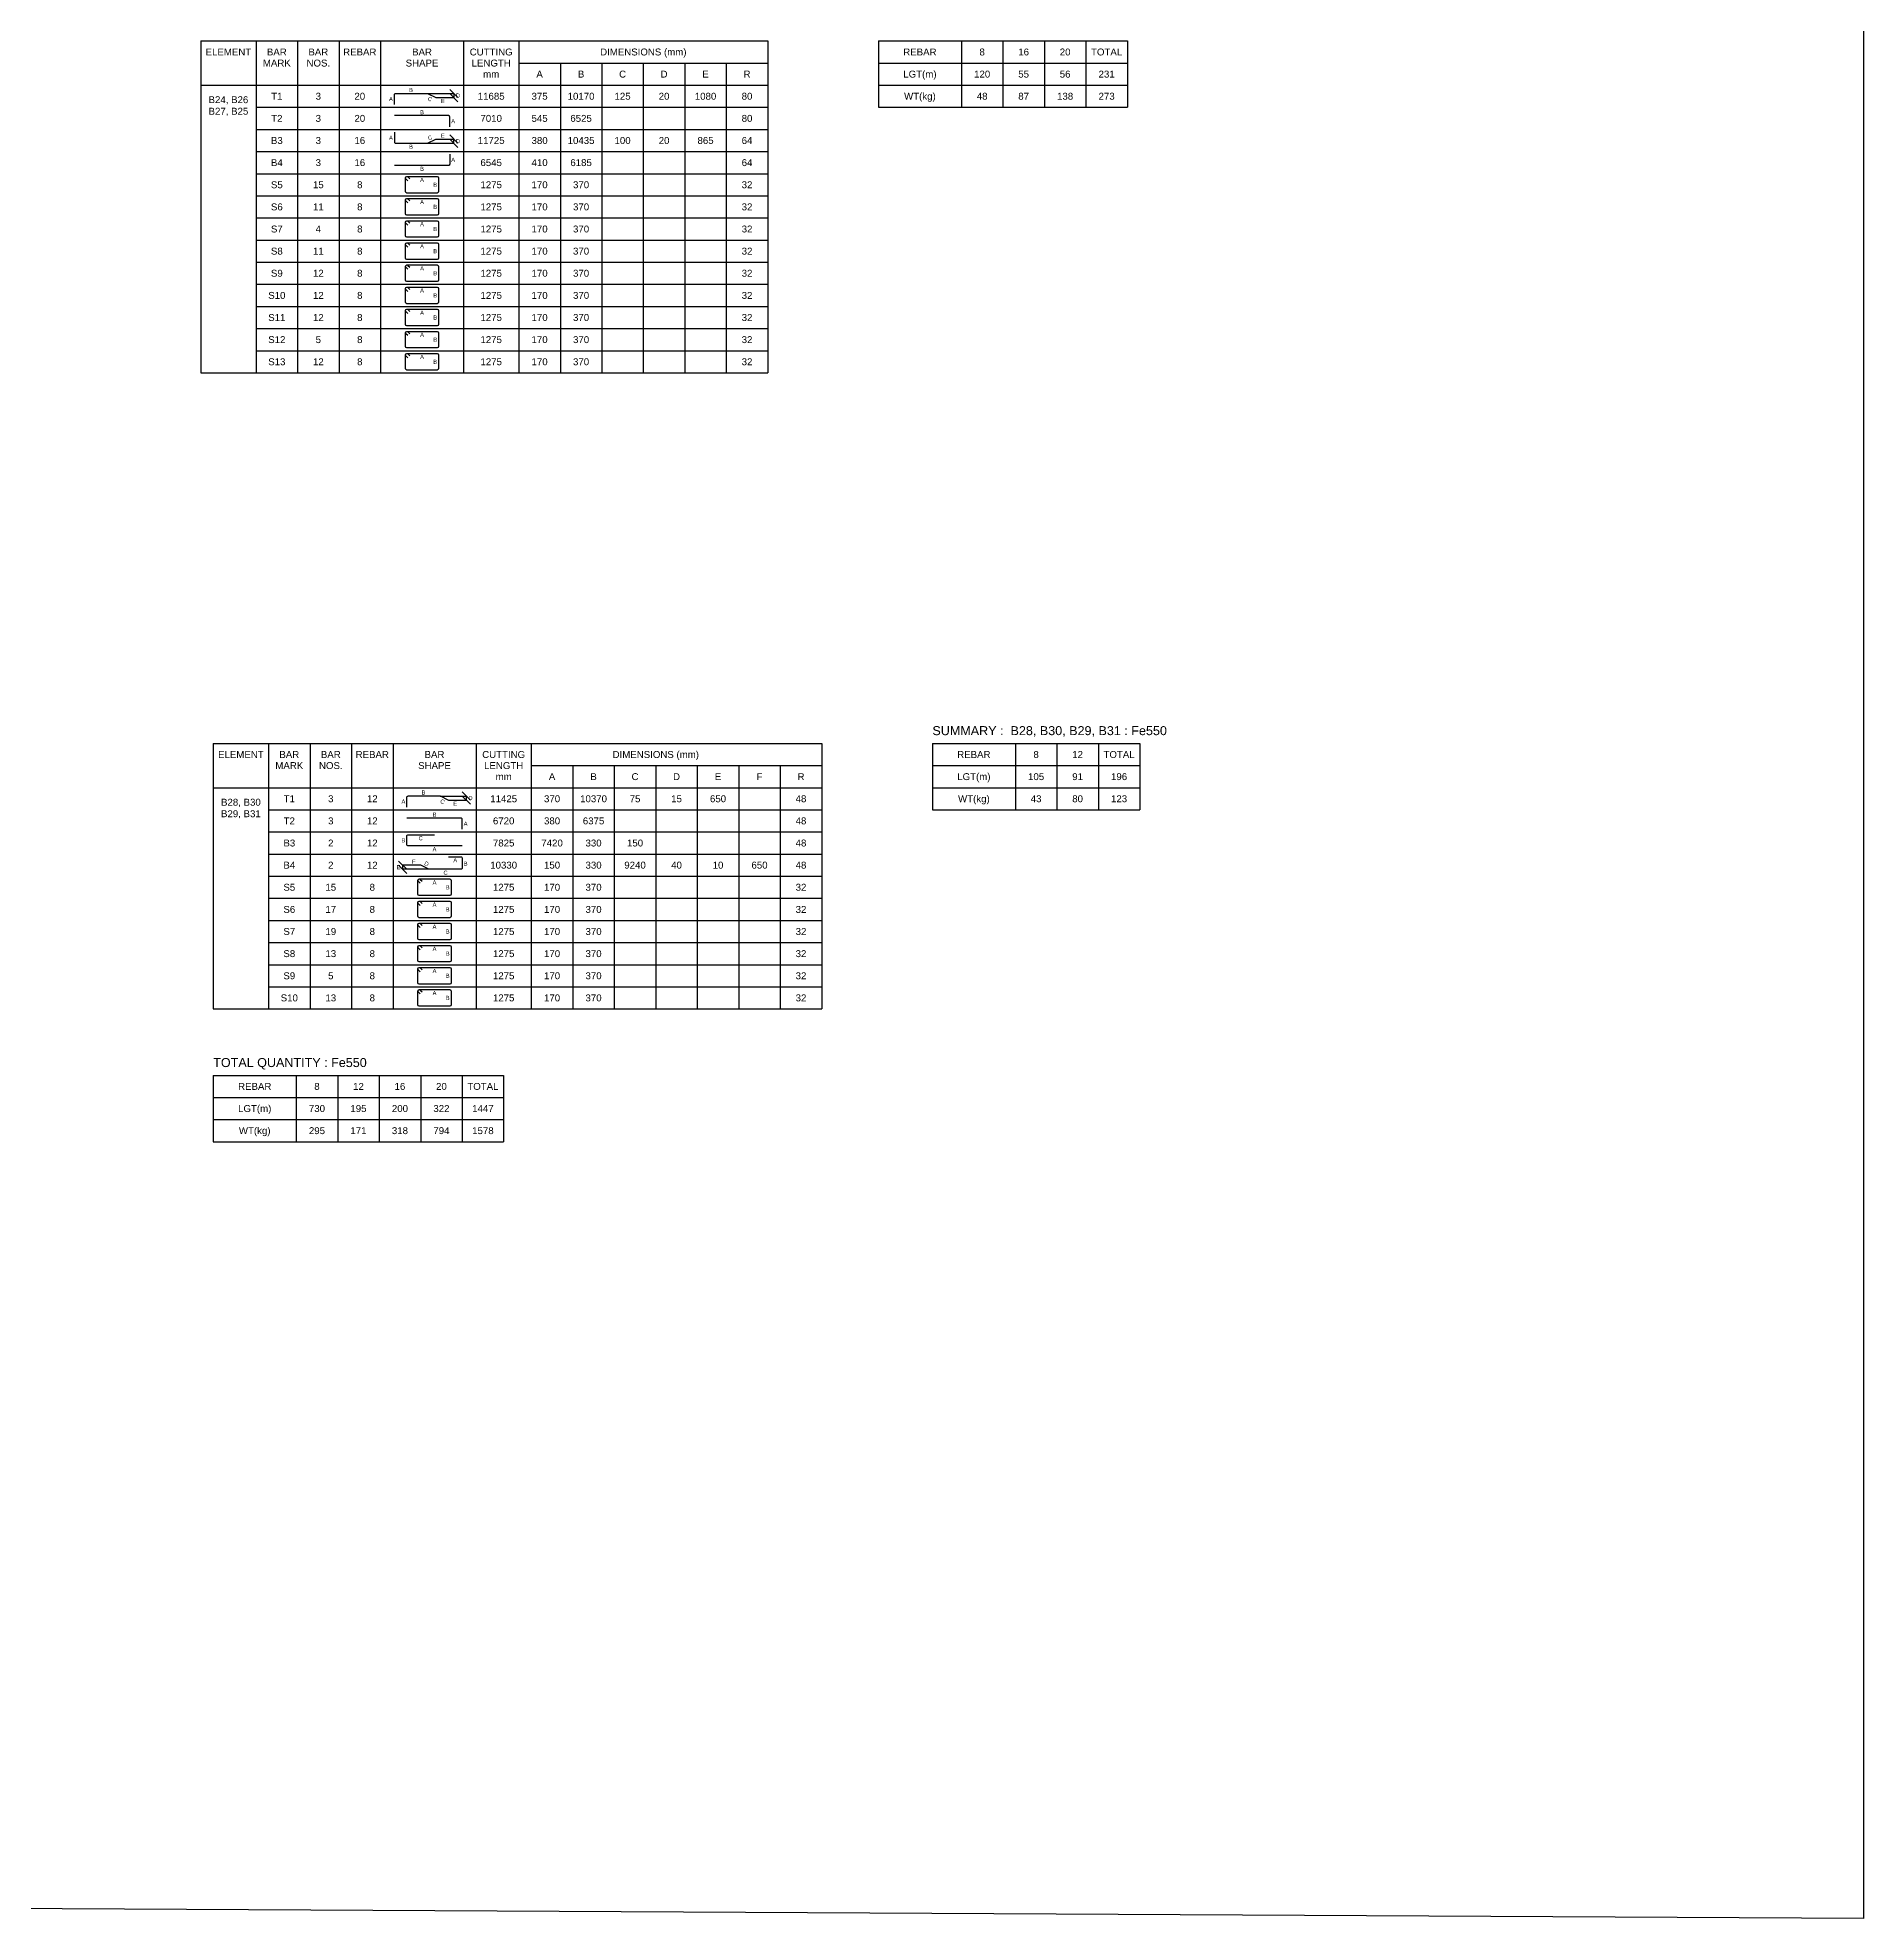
# Model space of a CAD drawing. Header units: inches. Extents: x -816171 to 9366335, y -450961 to 689132.
# Drawn here: x 4089560 to 4155568, y 139179 to 207179 of the extents above; entities that cross this region are included whole.
import ezdxf
from ezdxf.enums import TextEntityAlignment as Align

# ---------------------------------------------------------------- set-up
doc = ezdxf.new("R2010")
doc.units = ezdxf.units.IN
doc.header["$MEASUREMENT"] = 0
for name, color, linetype in [('Dimension', 31, 'Continuous'), ('Reinforcement', 130, 'Continuous'), ('Schedule Header', 4, 'Continuous'), ('Schedule Line', 60, 'Continuous'), ('Text', 31, 'Continuous')]:
    doc.layers.add(name, color=color, linetype=linetype)
doc.styles.add('SC-SansSerif', font='SansSerif')
doc.styles.get("Standard").update_dxf_attribs({"font": 'txt.shx'})
doc.dimstyles.new('SCBBSDim', dxfattribs={"dimtxt": 225, "dimasz": 0.18, "dimexe": 0, "dimexo": 0, "dimgap": 0, "dimtad": 1, "dimtoh": 1, "dimdec": 0, "dimzin": 0, "dimdsep": 46, "dimtxsty": 'Standard', "dimtsz": 150, "dimcen": 0.09, "dimclrd": 8, "dimclre": 8, "dimclrt": 3, "dimadec": 0, "dimazin": 0, "dimtfac": 1, "dimtdec": 0, "dimtix": 1, "dimtofl": 0, "dimtmove": 0, "dimatfit": 3, "dimfxl": 1, "dimtolj": 1, "dimtzin": 0, "dimarcsym": 0})

# ---------------------------------------------------------------- blocks, each defined once
blk = doc.blocks.new('*D1722')
at = {"layer": 'DEFPOINTS', "color": 0, "transparency": 16777216}
for p in [(4103658, 205159), (4103958, 205009), (4104608, 205009)]:
    blk.add_point(p, dxfattribs=at)
at = {"layer": 'Dimension', "color": 8, "lineweight": -2, "transparency": 16777216}
for p, q in [((4103658, 205159), (4104608, 205159)), ((4103958, 205009), (4104608, 205009)), ((4104758, 205009), (4104458, 205309)), ((4104758, 204859), (4104458, 205159)), ((4104608, 205159), (4104608, 205009))]:
    blk.add_line(p, q, dxfattribs=at)
blk = doc.blocks.new('*D1723')
at = {"layer": 'DEFPOINTS', "color": 0, "transparency": 16777216}
for p in [(4103658, 203359), (4103958, 203509), (4104608, 203509)]:
    blk.add_point(p, dxfattribs=at)
at = {"layer": 'Dimension', "color": 8, "lineweight": -2, "transparency": 16777216}
for p, q in [((4103658, 203359), (4104608, 203359)), ((4103958, 203509), (4104608, 203509)), ((4104758, 203359), (4104458, 203659)), ((4104758, 203209), (4104458, 203509)), ((4104608, 203359), (4104608, 203509))]:
    blk.add_line(p, q, dxfattribs=at)
blk = doc.blocks.new('*D1746')
at = {"layer": 'DEFPOINTS', "color": 0, "transparency": 16777216}
for p in [(4104109, 179759), (4104409, 179609), (4105059, 179609)]:
    blk.add_point(p, dxfattribs=at)
at = {"layer": 'Dimension', "color": 8, "lineweight": -2, "transparency": 16777216}
for p, q in [((4104109, 179759), (4105059, 179759)), ((4104409, 179609), (4105059, 179609)), ((4105209, 179609), (4104909, 179909)), ((4105209, 179459), (4104909, 179759)), ((4105059, 179759), (4105059, 179609))]:
    blk.add_line(p, q, dxfattribs=at)
blk = doc.blocks.new('*D1747')
at = {"layer": 'DEFPOINTS', "color": 0, "transparency": 16777216}
for p in [(4102759, 177259), (4103409, 177259), (4103709, 177109)]:
    blk.add_point(p, dxfattribs=at)
at = {"layer": 'Dimension', "color": 8, "lineweight": -2, "transparency": 16777216}
for p, q in [((4102909, 177109), (4102609, 177409)), ((4102909, 176959), (4102609, 177259)), ((4103409, 177259), (4102759, 177259)), ((4102759, 177109), (4102759, 177259)), ((4103709, 177109), (4102759, 177109))]:
    blk.add_line(p, q, dxfattribs=at)

msp = doc.modelspace()

# ---------------------------------------------------------------- linework, layer by layer
msp.add_lwpolyline([(3749115.89681, 392838.94799), (4155567.65462, 390657.34345), (4155567.65462, 139178.61934), (3749115.89681, 141360.22388)], close=True)
at = {"layer": 'Reinforcement'}
for points in [[(4102457.94453, 204759.32331), (4102457.94453, 205109.32331, -0.5), (4102507.94453, 205159.32331), (4103657.94453, 205159.32331), (4103957.94453, 205009.32331), (4104457.94453, 205009.32331)], [(4104457.94453, 203959.32331), (4104457.94453, 204309.32331, 0.5), (4104407.94453, 204359.32331), (4102457.94453, 204359.32331)], [(4102457.94453, 203759.32331), (4102457.94453, 203409.32331, 0.5), (4102507.94453, 203359.32331), (4103657.94453, 203359.32331), (4103957.94453, 203509.32331), (4104457.94453, 203509.32331)], [(4104457.94453, 202959.32331), (4104457.94453, 202609.32331, -0.5), (4104407.94453, 202559.32331), (4102457.94453, 202559.32331)], [(4102943.30045, 202003.25749), (4102872.58938, 202073.96778, -0.1989123674), (4102857.94453, 202109.32331, -0.4142046237), (4102907.94453, 202159.32331, -0.1989044359), (4102943.29967, 202144.67884), (4103014.01074, 202073.96856)], [(4102943.30045, 201203.25749), (4102872.58938, 201273.96778, -0.1989123674), (4102857.94453, 201309.32331, -0.4142046237), (4102907.94453, 201359.32331, -0.1989044359), (4102943.29967, 201344.67884), (4103014.01074, 201273.96856)], [(4102943.30045, 200403.25749), (4102872.58938, 200473.96778, -0.1989123674), (4102857.94453, 200509.32331, -0.4142046237), (4102907.94453, 200559.32331, -0.1989044359), (4102943.29967, 200544.67884), (4103014.01074, 200473.96856)], [(4102943.30045, 199603.25749), (4102872.58938, 199673.96778, -0.1989123674), (4102857.94453, 199709.32331, -0.4142046237), (4102907.94453, 199759.32331, -0.1989044359), (4102943.29967, 199744.67884), (4103014.01074, 199673.96856)], [(4102943.30045, 198803.25749), (4102872.58938, 198873.96778, -0.1989123674), (4102857.94453, 198909.32331, -0.4142046237), (4102907.94453, 198959.32331, -0.1989044359), (4102943.29967, 198944.67884), (4103014.01074, 198873.96856)], [(4102943.30045, 198003.25749), (4102872.58938, 198073.96778, -0.1989123674), (4102857.94453, 198109.32331, -0.4142046237), (4102907.94453, 198159.32331, -0.1989044359), (4102943.29967, 198144.67884), (4103014.01074, 198073.96856)], [(4102943.30045, 197203.25749), (4102872.58938, 197273.96778, -0.1989123674), (4102857.94453, 197309.32331, -0.4142046237), (4102907.94453, 197359.32331, -0.1989044359), (4102943.29967, 197344.67884), (4103014.01074, 197273.96856)], [(4102943.30045, 196403.25749), (4102872.58938, 196473.96778, -0.1989123674), (4102857.94453, 196509.32331, -0.4142046237), (4102907.94453, 196559.32331, -0.1989044359), (4102943.29967, 196544.67884), (4103014.01074, 196473.96856)], [(4102943.30045, 195603.25749), (4102872.58938, 195673.96778, -0.1989123674), (4102857.94453, 195709.32331, -0.4142046237), (4102907.94453, 195759.32331, -0.1989044359), (4102943.29967, 195744.67884), (4103014.01074, 195673.96856)], [(4102908.94022, 179359.32331), (4102908.94022, 179709.32331, -0.5), (4102958.94022, 179759.32331), (4104108.94022, 179759.32331), (4104408.94022, 179609.32331), (4104908.94022, 179609.32331)], [(4104908.94022, 178559.32331), (4104908.94022, 178909.32331, 0.5), (4104858.94022, 178959.32331), (4102908.94022, 178959.32331)], [(4104908.94022, 177959.32331), (4102958.94022, 177959.32331, -0.5), (4102908.94022, 178009.32331), (4102908.94022, 178309.32331, -0.5), (4102958.94022, 178359.32331), (4103908.94022, 178359.32331)], [(4104408.94022, 177559.32331), (4104858.94022, 177559.32331, -0.5), (4104908.94022, 177509.32331), (4104908.94022, 177159.32331, -0.5), (4104858.94022, 177109.32331), (4103708.94022, 177109.32331), (4103408.94022, 177259.32331), (4102908.94022, 177259.32331)], [(4103394.29614, 176603.25749), (4103323.58507, 176673.96778, -0.1989123674), (4103308.94022, 176709.32331, -0.4142046237), (4103358.94022, 176759.32331, -0.1989044359), (4103394.29536, 176744.67884), (4103465.00643, 176673.96856)], [(4103394.29614, 175803.25749), (4103323.58507, 175873.96778, -0.1989123674), (4103308.94022, 175909.32331, -0.4142046237), (4103358.94022, 175959.32331, -0.1989044359), (4103394.29536, 175944.67884), (4103465.00643, 175873.96856)], [(4103394.29614, 175003.25749), (4103323.58507, 175073.96778, -0.1989123674), (4103308.94022, 175109.32331, -0.4142046237), (4103358.94022, 175159.32331, -0.1989044359), (4103394.29536, 175144.67884), (4103465.00643, 175073.96856)], [(4103394.29614, 174203.25749), (4103323.58507, 174273.96778, -0.1989123674), (4103308.94022, 174309.32331, -0.4142046237), (4103358.94022, 174359.32331, -0.1989044359), (4103394.29536, 174344.67884), (4103465.00643, 174273.96856)], [(4103394.29614, 173403.25749), (4103323.58507, 173473.96778, -0.1989123674), (4103308.94022, 173509.32331, -0.4142046237), (4103358.94022, 173559.32331, -0.1989044359), (4103394.29536, 173544.67884), (4103465.00643, 173473.96856)], [(4103394.29614, 172603.25749), (4103323.58507, 172673.96778, -0.1989123674), (4103308.94022, 172709.32331, -0.4142046237), (4103358.94022, 172759.32331, -0.1989044359), (4103394.29536, 172744.67884), (4103465.00643, 172673.96856)]]:
    msp.add_lwpolyline(points, format="xyb", dxfattribs=at)
for points in [[(4102857.94453, 202109.32331, -0.4142046237), (4102907.94453, 202159.32331), (4104007.94453, 202159.32331, -0.4142046237), (4104057.94453, 202109.32331), (4104057.94453, 201609.32331, -0.4142046237), (4104007.94453, 201559.32331), (4102907.94453, 201559.32331, -0.4142046237), (4102857.94453, 201609.32331)], [(4102857.94453, 201309.32331, -0.4142046237), (4102907.94453, 201359.32331), (4104007.94453, 201359.32331, -0.4142046237), (4104057.94453, 201309.32331), (4104057.94453, 200809.32331, -0.4142046237), (4104007.94453, 200759.32331), (4102907.94453, 200759.32331, -0.4142046237), (4102857.94453, 200809.32331)], [(4102857.94453, 200509.32331, -0.4142046237), (4102907.94453, 200559.32331), (4104007.94453, 200559.32331, -0.4142046237), (4104057.94453, 200509.32331), (4104057.94453, 200009.32331, -0.4142046237), (4104007.94453, 199959.32331), (4102907.94453, 199959.32331, -0.4142046237), (4102857.94453, 200009.32331)], [(4102857.94453, 199709.32331, -0.4142046237), (4102907.94453, 199759.32331), (4104007.94453, 199759.32331, -0.4142046237), (4104057.94453, 199709.32331), (4104057.94453, 199209.32331, -0.4142046237), (4104007.94453, 199159.32331), (4102907.94453, 199159.32331, -0.4142046237), (4102857.94453, 199209.32331)], [(4102857.94453, 198909.32331, -0.4142046237), (4102907.94453, 198959.32331), (4104007.94453, 198959.32331, -0.4142046237), (4104057.94453, 198909.32331), (4104057.94453, 198409.32331, -0.4142046237), (4104007.94453, 198359.32331), (4102907.94453, 198359.32331, -0.4142046237), (4102857.94453, 198409.32331)], [(4102857.94453, 198109.32331, -0.4142046237), (4102907.94453, 198159.32331), (4104007.94453, 198159.32331, -0.4142046237), (4104057.94453, 198109.32331), (4104057.94453, 197609.32331, -0.4142046237), (4104007.94453, 197559.32331), (4102907.94453, 197559.32331, -0.4142046237), (4102857.94453, 197609.32331)], [(4102857.94453, 197309.32331, -0.4142046237), (4102907.94453, 197359.32331), (4104007.94453, 197359.32331, -0.4142046237), (4104057.94453, 197309.32331), (4104057.94453, 196809.32331, -0.4142046237), (4104007.94453, 196759.32331), (4102907.94453, 196759.32331, -0.4142046237), (4102857.94453, 196809.32331)], [(4102857.94453, 196509.32331, -0.4142046237), (4102907.94453, 196559.32331), (4104007.94453, 196559.32331, -0.4142046237), (4104057.94453, 196509.32331), (4104057.94453, 196009.32331, -0.4142046237), (4104007.94453, 195959.32331), (4102907.94453, 195959.32331, -0.4142046237), (4102857.94453, 196009.32331)], [(4102857.94453, 195709.32331, -0.4142046237), (4102907.94453, 195759.32331), (4104007.94453, 195759.32331, -0.4142046237), (4104057.94453, 195709.32331), (4104057.94453, 195209.32331, -0.4142046237), (4104007.94453, 195159.32331), (4102907.94453, 195159.32331, -0.4142046237), (4102857.94453, 195209.32331)], [(4103308.94022, 176709.32331, -0.4142046237), (4103358.94022, 176759.32331), (4104458.94022, 176759.32331, -0.4142046237), (4104508.94022, 176709.32331), (4104508.94022, 176209.32331, -0.4142046237), (4104458.94022, 176159.32331), (4103358.94022, 176159.32331, -0.4142046237), (4103308.94022, 176209.32331)], [(4103308.94022, 175909.32331, -0.4142046237), (4103358.94022, 175959.32331), (4104458.94022, 175959.32331, -0.4142046237), (4104508.94022, 175909.32331), (4104508.94022, 175409.32331, -0.4142046237), (4104458.94022, 175359.32331), (4103358.94022, 175359.32331, -0.4142046237), (4103308.94022, 175409.32331)], [(4103308.94022, 175109.32331, -0.4142046237), (4103358.94022, 175159.32331), (4104458.94022, 175159.32331, -0.4142046237), (4104508.94022, 175109.32331), (4104508.94022, 174609.32331, -0.4142046237), (4104458.94022, 174559.32331), (4103358.94022, 174559.32331, -0.4142046237), (4103308.94022, 174609.32331)], [(4103308.94022, 174309.32331, -0.4142046237), (4103358.94022, 174359.32331), (4104458.94022, 174359.32331, -0.4142046237), (4104508.94022, 174309.32331), (4104508.94022, 173809.32331, -0.4142046237), (4104458.94022, 173759.32331), (4103358.94022, 173759.32331, -0.4142046237), (4103308.94022, 173809.32331)], [(4103308.94022, 173509.32331, -0.4142046237), (4103358.94022, 173559.32331), (4104458.94022, 173559.32331, -0.4142046237), (4104508.94022, 173509.32331), (4104508.94022, 173009.32331, -0.4142046237), (4104458.94022, 172959.32331), (4103358.94022, 172959.32331, -0.4142046237), (4103308.94022, 173009.32331)], [(4103308.94022, 172709.32331, -0.4142046237), (4103358.94022, 172759.32331), (4104458.94022, 172759.32331, -0.4142046237), (4104508.94022, 172709.32331), (4104508.94022, 172209.32331, -0.4142046237), (4104458.94022, 172159.32331), (4103358.94022, 172159.32331, -0.4142046237), (4103308.94022, 172209.32331)]]:
    msp.add_lwpolyline(points, format="xyb", close=True, dxfattribs=at)
at = {"layer": 'Schedule Line'}
for p, q in [((4095457.94453, 207059.32331), (4115957.94453, 207059.32331)), ((4095457.94453, 207059.32331), (4095457.94453, 195059.32331)), ((4097457.94453, 207059.32331), (4097457.94453, 195059.32331)), ((4098957.94453, 207059.32331), (4098957.94453, 195059.32331)), ((4100457.94453, 207059.32331), (4100457.94453, 195059.32331)), ((4101957.94453, 207059.32331), (4101957.94453, 195059.32331)), ((4104957.94453, 207059.32331), (4104957.94453, 195059.32331)), ((4106957.94453, 207059.32331), (4106957.94453, 195059.32331)), ((4115957.94453, 207059.32331), (4115957.94453, 195059.32331)), ((4119957.94453, 207059.32331), (4128957.94453, 207059.32331)), ((4119957.94453, 207059.32331), (4119957.94453, 204659.32331)), ((4122957.94453, 207059.32331), (4122957.94453, 204659.32331)), ((4124457.94453, 207059.32331), (4124457.94453, 204659.32331)), ((4125957.94453, 207059.32331), (4125957.94453, 204659.32331)), ((4127457.94453, 207059.32331), (4127457.94453, 204659.32331)), ((4128957.94453, 207059.32331), (4128957.94453, 204659.32331)), ((4106957.94453, 206259.32331), (4115957.94453, 206259.32331)), ((4108457.94453, 206259.32331), (4108457.94453, 195059.32331)), ((4109957.94453, 206259.32331), (4109957.94453, 195059.32331)), ((4111457.94453, 206259.32331), (4111457.94453, 195059.32331)), ((4112957.94453, 206259.32331), (4112957.94453, 195059.32331)), ((4114457.94453, 206259.32331), (4114457.94453, 195059.32331)), ((4119957.94453, 206259.32331), (4128957.94453, 206259.32331)), ((4095457.94453, 205459.32331), (4115957.94453, 205459.32331)), ((4119957.94453, 205459.32331), (4128957.94453, 205459.32331)), ((4097457.94453, 204659.32331), (4115957.94453, 204659.32331)), ((4119957.94453, 204659.32331), (4128957.94453, 204659.32331)), ((4097457.94453, 203859.32331), (4115957.94453, 203859.32331)), ((4097457.94453, 203059.32331), (4115957.94453, 203059.32331)), ((4097457.94453, 202259.32331), (4115957.94453, 202259.32331)), ((4097457.94453, 201459.32331), (4115957.94453, 201459.32331)), ((4097457.94453, 200659.32331), (4115957.94453, 200659.32331)), ((4097457.94453, 199859.32331), (4115957.94453, 199859.32331)), ((4097457.94453, 199059.32331), (4115957.94453, 199059.32331)), ((4097457.94453, 198259.32331), (4115957.94453, 198259.32331)), ((4097457.94453, 197459.32331), (4115957.94453, 197459.32331)), ((4097457.94453, 196659.32331), (4115957.94453, 196659.32331)), ((4097457.94453, 195859.32331), (4115957.94453, 195859.32331)), ((4095457.94453, 195059.32331), (4115957.94453, 195059.32331)), ((4097457.94453, 195059.32331), (4115957.94453, 195059.32331)), ((4095908.94022, 181659.32331), (4117908.94022, 181659.32331)), ((4095908.94022, 181659.32331), (4095908.94022, 172059.32331)), ((4097908.94022, 181659.32331), (4097908.94022, 172059.32331)), ((4099408.94022, 181659.32331), (4099408.94022, 172059.32331)), ((4100908.94022, 181659.32331), (4100908.94022, 172059.32331)), ((4102408.94022, 181659.32331), (4102408.94022, 172059.32331)), ((4105408.94022, 181659.32331), (4105408.94022, 172059.32331)), ((4107408.94022, 181659.32331), (4107408.94022, 172059.32331)), ((4117908.94022, 181659.32331), (4117908.94022, 172059.32331)), ((4121908.94022, 181659.32331), (4129408.94022, 181659.32331)), ((4121908.94022, 181659.32331), (4121908.94022, 179259.32331)), ((4124908.94022, 181659.32331), (4124908.94022, 179259.32331)), ((4126408.94022, 181659.32331), (4126408.94022, 179259.32331)), ((4127908.94022, 181659.32331), (4127908.94022, 179259.32331)), ((4129408.94022, 181659.32331), (4129408.94022, 179259.32331)), ((4107408.94022, 180859.32331), (4117908.94022, 180859.32331)), ((4108908.94022, 180859.32331), (4108908.94022, 172059.32331)), ((4110408.94022, 180859.32331), (4110408.94022, 172059.32331)), ((4111908.94022, 180859.32331), (4111908.94022, 172059.32331)), ((4113408.94022, 180859.32331), (4113408.94022, 172059.32331)), ((4114908.94022, 180859.32331), (4114908.94022, 172059.32331)), ((4116408.94022, 180859.32331), (4116408.94022, 172059.32331)), ((4121908.94022, 180859.32331), (4129408.94022, 180859.32331)), ((4095908.94022, 180059.32331), (4117908.94022, 180059.32331)), ((4121908.94022, 180059.32331), (4129408.94022, 180059.32331)), ((4097908.94022, 179259.32331), (4117908.94022, 179259.32331)), ((4121908.94022, 179259.32331), (4129408.94022, 179259.32331)), ((4097908.94022, 178459.32331), (4117908.94022, 178459.32331)), ((4097908.94022, 177659.32331), (4117908.94022, 177659.32331)), ((4097908.94022, 176859.32331), (4117908.94022, 176859.32331)), ((4097908.94022, 176059.32331), (4117908.94022, 176059.32331)), ((4097908.94022, 175259.32331), (4117908.94022, 175259.32331)), ((4097908.94022, 174459.32331), (4117908.94022, 174459.32331)), ((4097908.94022, 173659.32331), (4117908.94022, 173659.32331)), ((4097908.94022, 172859.32331), (4117908.94022, 172859.32331)), ((4095908.94022, 172059.32331), (4117908.94022, 172059.32331)), ((4097908.94022, 172059.32331), (4117908.94022, 172059.32331)), ((4095908.94022, 169659.32331), (4106408.94022, 169659.32331)), ((4095908.94022, 169659.32331), (4095908.94022, 167259.32331)), ((4098908.94022, 169659.32331), (4098908.94022, 167259.32331)), ((4100408.94022, 169659.32331), (4100408.94022, 167259.32331)), ((4101908.94022, 169659.32331), (4101908.94022, 167259.32331)), ((4103408.94022, 169659.32331), (4103408.94022, 167259.32331)), ((4104908.94022, 169659.32331), (4104908.94022, 167259.32331)), ((4106408.94022, 169659.32331), (4106408.94022, 167259.32331)), ((4095908.94022, 168859.32331), (4106408.94022, 168859.32331)), ((4095908.94022, 168059.32331), (4106408.94022, 168059.32331)), ((4095908.94022, 167259.32331), (4106408.94022, 167259.32331))]:
    msp.add_line(p, q, dxfattribs=at)

# ---------------------------------------------------------------- texts
at = {"layer": 'Dimension', "style": 'SC-SansSerif'}
for s, p in [('A', (4102332.94453, 204959.32331)), ('B', (4103057.94453, 205284.32331)), ('E', (4104207.94453, 204884.32331)), ('D', (4104757.94453, 205084.32331)), ('B', (4103457.94453, 204484.32331)), ('A', (4104582.94453, 204159.32331)), ('A', (4102332.94453, 203559.32331)), ('E', (4104207.94453, 203634.32331)), ('D', (4104757.94453, 203434.32331)), ('B', (4103057.94453, 203234.32331)), ('A', (4104582.94453, 202759.32331)), ('A', (4103457.94453, 202034.32331)), ('B', (4103457.94453, 202434.32331)), ('A', (4103457.94453, 201234.32331)), ('B', (4103932.94453, 201859.32331)), ('B', (4103932.94453, 201059.32331)), ('A', (4103457.94453, 200434.32331)), ('B', (4103932.94453, 200259.32331)), ('A', (4103457.94453, 199634.32331)), ('B', (4103932.94453, 199459.32331)), ('A', (4103457.94453, 198834.32331)), ('B', (4103932.94453, 198659.32331)), ('A', (4103457.94453, 198034.32331)), ('B', (4103932.94453, 197859.32331)), ('A', (4103457.94453, 197234.32331)), ('B', (4103932.94453, 197059.32331)), ('A', (4103457.94453, 196434.32331)), ('B', (4103932.94453, 196259.32331)), ('A', (4103457.94453, 195634.32331)), ('B', (4103932.94453, 195459.32331)), ('A', (4102783.94022, 179559.32331)), ('B', (4103508.94022, 179884.32331)), ('E', (4104658.94022, 179484.32331)), ('D', (4105208.94022, 179684.32331)), ('B', (4103908.94022, 179084.32331)), ('B', (4102783.94022, 178159.32331)), ('C', (4103408.94022, 178234.32331)), ('A', (4105033.94022, 178759.32331)), ('A', (4103908.94022, 177834.32331)), ('A', (4104658.94022, 177434.32331)), ('E', (4102608.94022, 177184.32331)), ('F', (4103158.94022, 177384.32331)), ('C', (4104308.94022, 176984.32331)), ('B', (4105033.94022, 177309.32331)), ('A', (4103908.94022, 176634.32331)), ('B', (4104383.94022, 176459.32331)), ('A', (4103908.94022, 175834.32331)), ('B', (4104383.94022, 175659.32331)), ('A', (4103908.94022, 175034.32331)), ('B', (4104383.94022, 174859.32331)), ('A', (4103908.94022, 174234.32331)), ('B', (4104383.94022, 174059.32331)), ('A', (4103908.94022, 173434.32331)), ('B', (4104383.94022, 173259.32331)), ('A', (4103908.94022, 172634.32331)), ('B', (4104383.94022, 172459.32331))]:
    msp.add_text(s, height=150, dxfattribs=at).set_placement(p, align=Align.MIDDLE_CENTER)
for s, rotation, p in [('C', -26.5650511771, (4103745.44453, 204959.32331)), ('C', 26.5650511771, (4103745.44453, 203559.32331)), ('C', -26.5650511771, (4104196.44022, 179559.32331)), ('D', -26.5650511771, (4103621.44022, 177309.32331))]:
    msp.add_text(s, height=150, rotation=rotation, dxfattribs=at).set_placement(p, align=Align.MIDDLE_CENTER)
at = {"layer": 'Schedule Header', "style": 'SC-SansSerif'}
for s, p in [('ELEMENT', (4096457.94453, 206659.32331)), ('BAR', (4098207.94453, 206659.32331)), ('BAR', (4099707.94453, 206659.32331)), ('REBAR', (4101207.94453, 206659.32331)), ('BAR', (4103457.94453, 206659.32331)), ('CUTTING', (4105957.94453, 206659.32331)), ('DIMENSIONS (mm)', (4111457.94453, 206659.32331)), ('REBAR', (4121457.94453, 206659.32331)), ('8', (4123707.94453, 206659.32331)), ('16', (4125207.94453, 206659.32331)), ('20', (4126707.94453, 206659.32331)), ('TOTAL', (4128207.94453, 206659.32331)), ('MARK', (4098207.94453, 206259.32331)), ('NOS.', (4099707.94453, 206259.32331)), ('SHAPE', (4103457.94453, 206259.32331)), ('LENGTH', (4105957.94453, 206259.32331)), ('mm', (4105957.94453, 205859.32331)), ('A', (4107707.94453, 205859.32331)), ('B', (4109207.94453, 205859.32331)), ('C', (4110707.94453, 205859.32331)), ('D', (4112207.94453, 205859.32331)), ('E', (4113707.94453, 205859.32331)), ('R', (4115207.94453, 205859.32331)), ('LGT(m)', (4121457.94453, 205859.32331)), ('WT(kg)', (4121457.94453, 205059.32331)), ('ELEMENT', (4096908.94022, 181259.32331)), ('MARK', (4098658.94022, 180859.32331)), ('BAR', (4098658.94022, 181259.32331)), ('NOS.', (4100158.94022, 180859.32331)), ('BAR', (4100158.94022, 181259.32331)), ('REBAR', (4101658.94022, 181259.32331)), ('SHAPE', (4103908.94022, 180859.32331)), ('BAR', (4103908.94022, 181259.32331)), ('CUTTING', (4106408.94022, 181259.32331)), ('LENGTH', (4106408.94022, 180859.32331)), ('DIMENSIONS (mm)', (4111908.94022, 181259.32331)), ('REBAR', (4123408.94022, 181259.32331)), ('8', (4125658.94022, 181259.32331)), ('12', (4127158.94022, 181259.32331)), ('TOTAL', (4128658.94022, 181259.32331)), ('mm', (4106408.94022, 180459.32331)), ('A', (4108158.94022, 180459.32331)), ('B', (4109658.94022, 180459.32331)), ('C', (4111158.94022, 180459.32331)), ('D', (4112658.94022, 180459.32331)), ('E', (4114158.94022, 180459.32331)), ('F', (4115658.94022, 180459.32331)), ('R', (4117158.94022, 180459.32331)), ('LGT(m)', (4123408.94022, 180459.32331)), ('WT(kg)', (4123408.94022, 179659.32331)), ('REBAR', (4097408.94022, 169259.32331)), ('8', (4099658.94022, 169259.32331)), ('12', (4101158.94022, 169259.32331)), ('16', (4102658.94022, 169259.32331)), ('20', (4104158.94022, 169259.32331)), ('TOTAL', (4105658.94022, 169259.32331)), ('LGT(m)', (4097408.94022, 168459.32331)), ('WT(kg)', (4097408.94022, 167659.32331))]:
    msp.add_text(s, height=250, dxfattribs=at).set_placement(p, align=Align.MIDDLE_CENTER)
for s, p in [('SUMMARY :  B28, B30, B29, B31 : Fe550', (4121908.94022, 181959.32331)), ('TOTAL QUANTITY : Fe550', (4095908.94022, 169959.32331))]:
    msp.add_text(s, height=325, dxfattribs=at).set_placement(p)
at = {"layer": 'Text', "style": 'SC-SansSerif'}
for s, p in [('120', (4123707.94453, 205859.32331)), ('55', (4125207.94453, 205859.32331)), ('56', (4126707.94453, 205859.32331)), ('231', (4128207.94453, 205859.32331)), ('T1', (4098207.94453, 205059.32331)), ('3', (4099707.94453, 205059.32331)), ('20', (4101207.94453, 205059.32331)), ('11685', (4105957.94453, 205059.32331)), ('375', (4107707.94453, 205059.32331)), ('10170', (4109207.94453, 205059.32331)), ('125', (4110707.94453, 205059.32331)), ('20', (4112207.94453, 205059.32331)), ('1080', (4113707.94453, 205059.32331)), ('80', (4115207.94453, 205059.32331)), ('48', (4123707.94453, 205059.32331)), ('87', (4125207.94453, 205059.32331)), ('138', (4126707.94453, 205059.32331)), ('273', (4128207.94453, 205059.32331)), ('T2', (4098207.94453, 204259.32331)), ('3', (4099707.94453, 204259.32331)), ('20', (4101207.94453, 204259.32331)), ('7010', (4105957.94453, 204259.32331)), ('545', (4107707.94453, 204259.32331)), ('6525', (4109207.94453, 204259.32331)), ('80', (4115207.94453, 204259.32331)), ('B3', (4098207.94453, 203459.32331)), ('3', (4099707.94453, 203459.32331)), ('16', (4101207.94453, 203459.32331)), ('11725', (4105957.94453, 203459.32331)), ('380', (4107707.94453, 203459.32331)), ('10435', (4109207.94453, 203459.32331)), ('100', (4110707.94453, 203459.32331)), ('20', (4112207.94453, 203459.32331)), ('865', (4113707.94453, 203459.32331)), ('64', (4115207.94453, 203459.32331)), ('B4', (4098207.94453, 202659.32331)), ('3', (4099707.94453, 202659.32331)), ('16', (4101207.94453, 202659.32331)), ('6545', (4105957.94453, 202659.32331)), ('410', (4107707.94453, 202659.32331)), ('6185', (4109207.94453, 202659.32331)), ('64', (4115207.94453, 202659.32331)), ('S5', (4098207.94453, 201859.32331)), ('15', (4099707.94453, 201859.32331)), ('8', (4101207.94453, 201859.32331)), ('1275', (4105957.94453, 201859.32331)), ('170', (4107707.94453, 201859.32331)), ('370', (4109207.94453, 201859.32331)), ('32', (4115207.94453, 201859.32331)), ('S6', (4098207.94453, 201059.32331)), ('11', (4099707.94453, 201059.32331)), ('8', (4101207.94453, 201059.32331)), ('1275', (4105957.94453, 201059.32331)), ('170', (4107707.94453, 201059.32331)), ('370', (4109207.94453, 201059.32331)), ('32', (4115207.94453, 201059.32331)), ('S7', (4098207.94453, 200259.32331)), ('4', (4099707.94453, 200259.32331)), ('8', (4101207.94453, 200259.32331)), ('1275', (4105957.94453, 200259.32331)), ('170', (4107707.94453, 200259.32331)), ('370', (4109207.94453, 200259.32331)), ('32', (4115207.94453, 200259.32331)), ('S8', (4098207.94453, 199459.32331)), ('11', (4099707.94453, 199459.32331)), ('8', (4101207.94453, 199459.32331)), ('1275', (4105957.94453, 199459.32331)), ('170', (4107707.94453, 199459.32331)), ('370', (4109207.94453, 199459.32331)), ('32', (4115207.94453, 199459.32331)), ('S9', (4098207.94453, 198659.32331)), ('12', (4099707.94453, 198659.32331)), ('8', (4101207.94453, 198659.32331)), ('1275', (4105957.94453, 198659.32331)), ('170', (4107707.94453, 198659.32331)), ('370', (4109207.94453, 198659.32331)), ('32', (4115207.94453, 198659.32331)), ('S10', (4098207.94453, 197859.32331)), ('12', (4099707.94453, 197859.32331)), ('8', (4101207.94453, 197859.32331)), ('1275', (4105957.94453, 197859.32331)), ('170', (4107707.94453, 197859.32331)), ('370', (4109207.94453, 197859.32331)), ('32', (4115207.94453, 197859.32331)), ('S11', (4098207.94453, 197059.32331)), ('12', (4099707.94453, 197059.32331)), ('8', (4101207.94453, 197059.32331)), ('1275', (4105957.94453, 197059.32331)), ('170', (4107707.94453, 197059.32331)), ('370', (4109207.94453, 197059.32331)), ('32', (4115207.94453, 197059.32331)), ('S12', (4098207.94453, 196259.32331)), ('5', (4099707.94453, 196259.32331)), ('8', (4101207.94453, 196259.32331)), ('1275', (4105957.94453, 196259.32331)), ('170', (4107707.94453, 196259.32331)), ('370', (4109207.94453, 196259.32331)), ('32', (4115207.94453, 196259.32331)), ('S13', (4098207.94453, 195459.32331)), ('12', (4099707.94453, 195459.32331)), ('8', (4101207.94453, 195459.32331)), ('1275', (4105957.94453, 195459.32331)), ('170', (4107707.94453, 195459.32331)), ('370', (4109207.94453, 195459.32331)), ('32', (4115207.94453, 195459.32331)), ('105', (4125658.94022, 180459.32331)), ('91', (4127158.94022, 180459.32331)), ('196', (4128658.94022, 180459.32331)), ('T1', (4098658.94022, 179659.32331)), ('3', (4100158.94022, 179659.32331)), ('12', (4101658.94022, 179659.32331)), ('11425', (4106408.94022, 179659.32331)), ('370', (4108158.94022, 179659.32331)), ('10370', (4109658.94022, 179659.32331)), ('75', (4111158.94022, 179659.32331)), ('15', (4112658.94022, 179659.32331)), ('650', (4114158.94022, 179659.32331)), ('48', (4117158.94022, 179659.32331)), ('43', (4125658.94022, 179659.32331)), ('80', (4127158.94022, 179659.32331)), ('123', (4128658.94022, 179659.32331)), ('T2', (4098658.94022, 178859.32331)), ('3', (4100158.94022, 178859.32331)), ('12', (4101658.94022, 178859.32331)), ('6720', (4106408.94022, 178859.32331)), ('380', (4108158.94022, 178859.32331)), ('6375', (4109658.94022, 178859.32331)), ('48', (4117158.94022, 178859.32331)), ('B3', (4098658.94022, 178059.32331)), ('2', (4100158.94022, 178059.32331)), ('12', (4101658.94022, 178059.32331)), ('7825', (4106408.94022, 178059.32331)), ('7420', (4108158.94022, 178059.32331)), ('330', (4109658.94022, 178059.32331)), ('150', (4111158.94022, 178059.32331)), ('48', (4117158.94022, 178059.32331)), ('B4', (4098658.94022, 177259.32331)), ('2', (4100158.94022, 177259.32331)), ('12', (4101658.94022, 177259.32331)), ('10330', (4106408.94022, 177259.32331)), ('150', (4108158.94022, 177259.32331)), ('330', (4109658.94022, 177259.32331)), ('9240', (4111158.94022, 177259.32331)), ('40', (4112658.94022, 177259.32331)), ('10', (4114158.94022, 177259.32331)), ('650', (4115658.94022, 177259.32331)), ('48', (4117158.94022, 177259.32331)), ('S5', (4098658.94022, 176459.32331)), ('15', (4100158.94022, 176459.32331)), ('8', (4101658.94022, 176459.32331)), ('1275', (4106408.94022, 176459.32331)), ('170', (4108158.94022, 176459.32331)), ('370', (4109658.94022, 176459.32331)), ('32', (4117158.94022, 176459.32331)), ('S6', (4098658.94022, 175659.32331)), ('17', (4100158.94022, 175659.32331)), ('8', (4101658.94022, 175659.32331)), ('1275', (4106408.94022, 175659.32331)), ('170', (4108158.94022, 175659.32331)), ('370', (4109658.94022, 175659.32331)), ('32', (4117158.94022, 175659.32331)), ('S7', (4098658.94022, 174859.32331)), ('19', (4100158.94022, 174859.32331)), ('8', (4101658.94022, 174859.32331)), ('1275', (4106408.94022, 174859.32331)), ('170', (4108158.94022, 174859.32331)), ('370', (4109658.94022, 174859.32331)), ('32', (4117158.94022, 174859.32331)), ('S8', (4098658.94022, 174059.32331)), ('13', (4100158.94022, 174059.32331)), ('8', (4101658.94022, 174059.32331)), ('1275', (4106408.94022, 174059.32331)), ('170', (4108158.94022, 174059.32331)), ('370', (4109658.94022, 174059.32331)), ('32', (4117158.94022, 174059.32331)), ('S9', (4098658.94022, 173259.32331)), ('5', (4100158.94022, 173259.32331)), ('8', (4101658.94022, 173259.32331)), ('1275', (4106408.94022, 173259.32331)), ('170', (4108158.94022, 173259.32331)), ('370', (4109658.94022, 173259.32331)), ('32', (4117158.94022, 173259.32331)), ('S10', (4098658.94022, 172459.32331)), ('13', (4100158.94022, 172459.32331)), ('8', (4101658.94022, 172459.32331)), ('1275', (4106408.94022, 172459.32331)), ('170', (4108158.94022, 172459.32331)), ('370', (4109658.94022, 172459.32331)), ('32', (4117158.94022, 172459.32331)), ('730', (4099658.94022, 168459.32331)), ('195', (4101158.94022, 168459.32331)), ('200', (4102658.94022, 168459.32331)), ('322', (4104158.94022, 168459.32331)), ('1447', (4105658.94022, 168459.32331)), ('295', (4099658.94022, 167659.32331)), ('171', (4101158.94022, 167659.32331)), ('318', (4102658.94022, 167659.32331)), ('794', (4104158.94022, 167659.32331)), ('1578', (4105658.94022, 167659.32331))]:
    msp.add_text(s, height=250, dxfattribs=at).set_placement(p, align=Align.MIDDLE_CENTER)
at = {"layer": 'Text', "char_height": 250, "attachment_point": 2, "style": 'SC-SansSerif'}
for s, insert in [('B24, B26\\PB27, B25\\P', (4096457.94453, 205059.32331)), ('B28, B30\\PB29, B31\\P', (4096908.94022, 179659.32331))]:
    msp.add_mtext(s, dxfattribs=dict(at, insert=insert))

# ---------------------------------------------------------------- dimensions: what is measured, and where the dimension line sits
at = {"layer": 'Dimension'}
for base, p1, p2, picture, middle in [((4104607.94453, 205009.32331), (4103657.94453, 205159.32331), (4103957.94453, 205009.32331), '*D1722', (4104607.94453, 205084.32331)), ((4104607.94453, 203509.32331), (4103657.94453, 203359.32331), (4103957.94453, 203509.32331), '*D1723', (4104607.94453, 203434.32331)), ((4105058.94022, 179609.32331), (4104108.94022, 179759.32331), (4104408.94022, 179609.32331), '*D1746', (4105058.94022, 179684.32331)), ((4102758.94022, 177259.32331), (4103708.94022, 177109.32331), (4103408.94022, 177259.32331), '*D1747', (4102758.94022, 177184.32331))]:
    dim = msp.add_linear_dim(base=base, p1=p1, p2=p2, angle=90, text=' ', dimstyle='SCBBSDim', dxfattribs=at)
    dim.commit()
    dim.dimension.update_dxf_attribs({"geometry": picture, "text_midpoint": middle})

doc.saveas('drawing.dxf')
